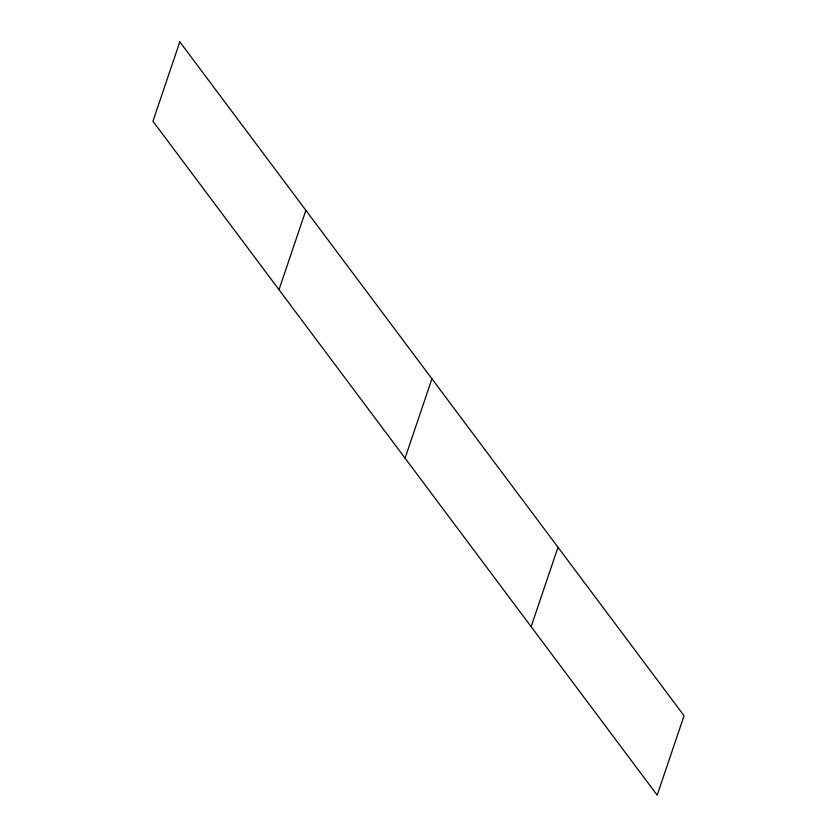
<?xml version="1.0" encoding="UTF-8"?>
<svg xmlns="http://www.w3.org/2000/svg" width="837" height="837" viewBox="0 0 837 837"><rect width="100%" height="100%" fill="white"/><g stroke="black" fill="none" stroke-linecap="round" stroke-linejoin="round"><path stroke-width="1.26" d="M279.003 289.717L305.871 210.328M405.066 458.195L431.934 378.805M531.129 626.672L557.997 547.283M179.809 41.85L152.941 121.239L657.191 795.15L684.059 715.761L179.809 41.85"/></g></svg>
